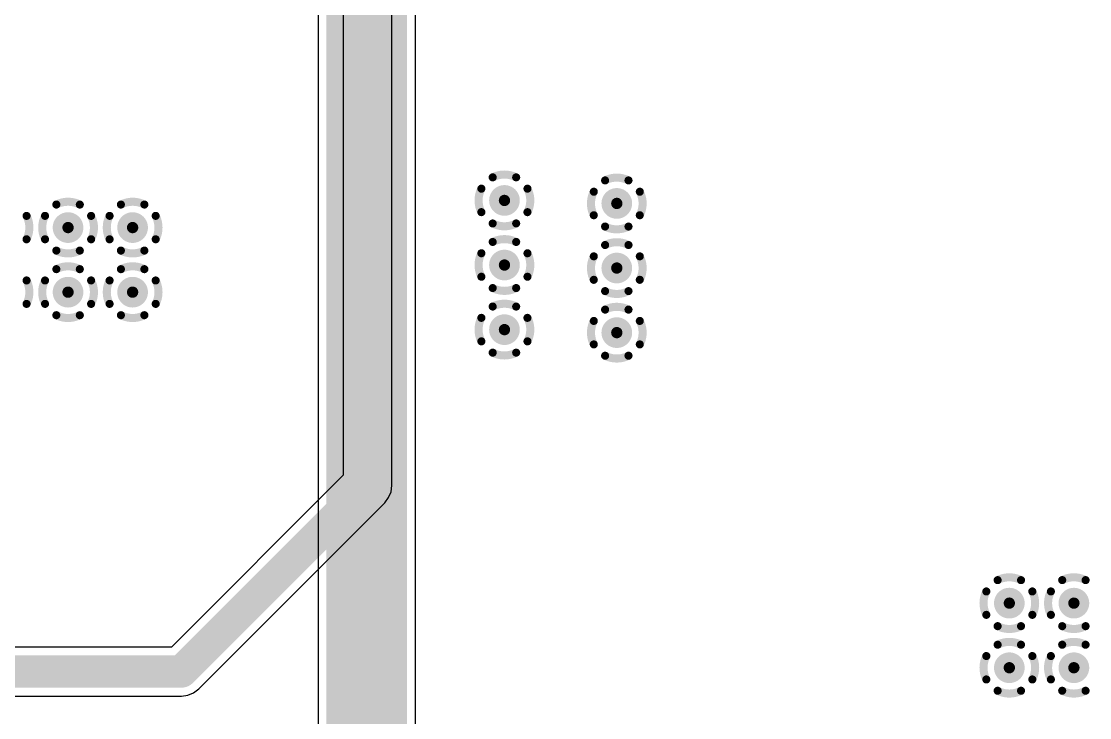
# Model space of a CAD drawing. Header units: millimetres. Extents: x 6.83 to 16.18, y 4.59 to 12.3.
# Drawn here: x 12.358 to 13.681, y 10.574 to 11.436 of the extents above; entities that cross this region are included whole.
import ezdxf

# ---------------------------------------------------------------- set-up
doc = ezdxf.new("R2010")
doc.units = ezdxf.units.MM
doc.header["$MEASUREMENT"] = 0
for name, color, linetype in [('BottomLayer', 5, 'Continuous'), ('BottomSolder', 6, 'Continuous'), ('InternalPlane1', 76, 'Continuous'), ('InternalPlane2', 16, 'Continuous'), ('MultiLayer', 9, 'Continuous'), ('TopLayer', 1, 'Continuous'), ('TopSolder', 216, 'Continuous'), ('ViaHoleLayer', 16, 'Continuous')]:
    doc.layers.add(name, color=color, linetype=linetype)

msp = doc.modelspace()

# ---------------------------------------------------------------- linework, layer by layer
at = {"layer": 'BottomLayer'}
for p, q in [((12.7253, 11.7198), (12.7253, 10.1686)), ((12.8459, 10.1935), (12.8459, 11.7163))]:
    msp.add_line(p, q, dxfattribs=at)
at = {"layer": 'BottomLayer', "const_width": 0.1}
msp.add_lwpolyline([(12.7856, 10.1686), (12.7856, 11.7523)], dxfattribs=at)
at = {"layer": 'BottomLayer', "const_width": 0.015}
for points in [[(12.9488, 11.214, 1), (12.9638, 11.214, 1)], [(13.088, 11.2103, 1), (13.103, 11.2103, 1)], [(12.408, 11.1804, 1), (12.423, 11.1804, 1)], [(12.488, 11.1804, 1), (12.503, 11.1804, 1)], [(12.9488, 11.134, 1), (12.9638, 11.134, 1)], [(13.088, 11.1303, 1), (13.103, 11.1303, 1)], [(12.408, 11.1004, 1), (12.423, 11.1004, 1)], [(12.488, 11.1004, 1), (12.503, 11.1004, 1)], [(12.9488, 11.054, 1), (12.9638, 11.054, 1)], [(13.088, 11.0503, 1), (13.103, 11.0503, 1)], [(13.5744, 10.7153, 1), (13.5894, 10.7153, 1)], [(13.6544, 10.7153, 1), (13.6694, 10.7153, 1)], [(13.5744, 10.6353, 1), (13.5894, 10.6353, 1)], [(13.6544, 10.6353, 1), (13.6694, 10.6353, 1)]]:
    msp.add_lwpolyline(points, format="xyb", close=True, dxfattribs=at)
at = {"layer": 'BottomSolder', "const_width": 0.019}
for points in [[(12.9468, 11.214, 1), (12.9658, 11.214, 1)], [(13.086, 11.2103, 1), (13.105, 11.2103, 1)], [(12.406, 11.1804, 1), (12.425, 11.1804, 1)], [(12.486, 11.1804, 1), (12.505, 11.1804, 1)], [(12.9468, 11.134, 1), (12.9658, 11.134, 1)], [(13.086, 11.1303, 1), (13.105, 11.1303, 1)], [(12.406, 11.1004, 1), (12.425, 11.1004, 1)], [(12.486, 11.1004, 1), (12.505, 11.1004, 1)], [(12.9468, 11.054, 1), (12.9658, 11.054, 1)], [(13.086, 11.0503, 1), (13.105, 11.0503, 1)], [(13.5724, 10.7153, 1), (13.5914, 10.7153, 1)], [(13.6524, 10.7153, 1), (13.6714, 10.7153, 1)], [(13.5724, 10.6353, 1), (13.5914, 10.6353, 1)], [(13.6524, 10.6353, 1), (13.6714, 10.6353, 1)]]:
    msp.add_lwpolyline(points, format="xyb", close=True, dxfattribs=at)
at = {"layer": 'InternalPlane1', "const_width": 0.01}
for points in [[(12.9417, 11.2426, -0.240079), (12.9708, 11.2426)], [(13.081, 11.2388, -0.240079), (13.11, 11.2388)], [(12.9277, 11.1995, -0.240079), (12.9277, 11.2286)], [(12.9848, 11.2286, -0.240079), (12.9848, 11.1995)], [(13.067, 11.1957, -0.240079), (13.067, 11.2248)], [(13.124, 11.2248, -0.240079), (13.124, 11.1957)], [(12.401, 11.2089, -0.240079), (12.4301, 11.2089)], [(12.481, 11.2089, -0.240079), (12.5101, 11.2089)], [(12.3641, 11.1949, -0.240079), (12.3641, 11.1659)], [(12.387, 11.1659, -0.240079), (12.387, 11.1949)], [(12.4441, 11.1949, -0.240079), (12.4441, 11.1659)], [(12.467, 11.1659, -0.240079), (12.467, 11.1949)], [(12.5241, 11.1949, -0.240079), (12.5241, 11.1659)], [(12.9708, 11.1855, -0.240079), (12.9417, 11.1855)], [(13.11, 11.1817, -0.240079), (13.081, 11.1817)], [(12.9417, 11.1626, -0.240079), (12.9708, 11.1626)], [(13.081, 11.1588, -0.240079), (13.11, 11.1588)], [(12.4301, 11.1519, -0.240079), (12.401, 11.1519)], [(12.5101, 11.1519, -0.240079), (12.481, 11.1519)], [(12.9277, 11.1195, -0.240079), (12.9277, 11.1486)], [(12.9848, 11.1486, -0.240079), (12.9848, 11.1195)], [(13.067, 11.1157, -0.240079), (13.067, 11.1448)], [(13.124, 11.1448, -0.240079), (13.124, 11.1157)], [(12.401, 11.1289, -0.240079), (12.4301, 11.1289)], [(12.481, 11.1289, -0.240079), (12.5101, 11.1289)], [(12.3641, 11.1149, -0.240079), (12.3641, 11.0859)], [(12.387, 11.0859, -0.240079), (12.387, 11.1149)], [(12.4441, 11.1149, -0.240079), (12.4441, 11.0859)], [(12.467, 11.0859, -0.240079), (12.467, 11.1149)], [(12.5241, 11.1149, -0.240079), (12.5241, 11.0859)], [(12.9708, 11.1055, -0.240079), (12.9417, 11.1055)], [(13.11, 11.1017, -0.240079), (13.081, 11.1017)], [(12.9417, 11.0826, -0.240079), (12.9708, 11.0826)], [(13.081, 11.0788, -0.240079), (13.11, 11.0788)], [(12.4301, 11.0719, -0.240079), (12.401, 11.0719)], [(12.5101, 11.0719, -0.240079), (12.481, 11.0719)], [(12.9277, 11.0395, -0.240079), (12.9277, 11.0686)], [(12.9848, 11.0686, -0.240079), (12.9848, 11.0395)], [(13.067, 11.0357, -0.240079), (13.067, 11.0648)], [(13.124, 11.0648, -0.240079), (13.124, 11.0357)], [(12.9708, 11.0255, -0.240079), (12.9417, 11.0255)], [(13.11, 11.0217, -0.240079), (13.081, 11.0217)], [(13.5674, 10.7438, -0.240079), (13.5964, 10.7438)], [(13.6474, 10.7438, -0.240079), (13.6764, 10.7438)], [(13.5534, 10.7008, -0.240079), (13.5534, 10.7298)], [(13.6104, 10.7298, -0.240079), (13.6104, 10.7008)], [(13.6334, 10.7008, -0.240079), (13.6334, 10.7298)], [(13.5964, 10.6868, -0.240079), (13.5674, 10.6868)], [(13.6764, 10.6868, -0.240079), (13.6474, 10.6868)], [(13.5674, 10.6638, -0.240079), (13.5964, 10.6638)], [(13.6474, 10.6638, -0.240079), (13.6764, 10.6638)], [(13.5534, 10.6208, -0.240079), (13.5534, 10.6498)], [(13.6104, 10.6498, -0.240079), (13.6104, 10.6208)], [(13.6334, 10.6208, -0.240079), (13.6334, 10.6498)], [(13.5964, 10.6068, -0.240079), (13.5674, 10.6068)], [(13.6764, 10.6068, -0.240079), (13.6474, 10.6068)]]:
    msp.add_lwpolyline(points, format="xyb", dxfattribs=at)
at = {"layer": 'InternalPlane1', "const_width": 0.005}
for points in [[(12.9392, 11.2426, 1), (12.9442, 11.2426, 1)], [(12.9683, 11.2426, 1), (12.9733, 11.2426, 1)], [(13.0785, 11.2388, 1), (13.0835, 11.2388, 1)], [(13.1075, 11.2388, 1), (13.1125, 11.2388, 1)], [(12.9252, 11.2286, 1), (12.9302, 11.2286, 1)], [(12.9823, 11.2286, 1), (12.9873, 11.2286, 1)], [(13.0645, 11.2248, 1), (13.0695, 11.2248, 1)], [(13.1215, 11.2248, 1), (13.1265, 11.2248, 1)], [(12.3985, 11.2089, 1), (12.4035, 11.2089, 1)], [(12.4276, 11.2089, 1), (12.4326, 11.2089, 1)], [(12.4785, 11.2089, 1), (12.4835, 11.2089, 1)], [(12.5076, 11.2089, 1), (12.5126, 11.2089, 1)], [(12.3616, 11.1949, 1), (12.3666, 11.1949, 1)], [(12.3845, 11.1949, 1), (12.3895, 11.1949, 1)], [(12.4416, 11.1949, 1), (12.4466, 11.1949, 1)], [(12.4645, 11.1949, 1), (12.4695, 11.1949, 1)], [(12.5216, 11.1949, 1), (12.5266, 11.1949, 1)], [(12.9252, 11.1995, 1), (12.9302, 11.1995, 1)], [(12.9823, 11.1995, 1), (12.9873, 11.1995, 1)], [(13.0645, 11.1957, 1), (13.0695, 11.1957, 1)], [(13.1215, 11.1957, 1), (13.1265, 11.1957, 1)], [(12.9392, 11.1855, 1), (12.9442, 11.1855, 1)], [(12.9683, 11.1855, 1), (12.9733, 11.1855, 1)], [(13.0785, 11.1817, 1), (13.0835, 11.1817, 1)], [(13.1075, 11.1817, 1), (13.1125, 11.1817, 1)], [(12.3616, 11.1659, 1), (12.3666, 11.1659, 1)], [(12.3845, 11.1659, 1), (12.3895, 11.1659, 1)], [(12.4416, 11.1659, 1), (12.4466, 11.1659, 1)], [(12.4645, 11.1659, 1), (12.4695, 11.1659, 1)], [(12.5216, 11.1659, 1), (12.5266, 11.1659, 1)], [(12.9392, 11.1626, 1), (12.9442, 11.1626, 1)], [(12.9683, 11.1626, 1), (12.9733, 11.1626, 1)], [(13.0785, 11.1588, 1), (13.0835, 11.1588, 1)], [(13.1075, 11.1588, 1), (13.1125, 11.1588, 1)], [(12.3985, 11.1519, 1), (12.4035, 11.1519, 1)], [(12.4276, 11.1519, 1), (12.4326, 11.1519, 1)], [(12.4785, 11.1519, 1), (12.4835, 11.1519, 1)], [(12.5076, 11.1519, 1), (12.5126, 11.1519, 1)], [(12.9252, 11.1486, 1), (12.9302, 11.1486, 1)], [(12.9823, 11.1486, 1), (12.9873, 11.1486, 1)], [(13.0645, 11.1448, 1), (13.0695, 11.1448, 1)], [(13.1215, 11.1448, 1), (13.1265, 11.1448, 1)], [(12.3985, 11.1289, 1), (12.4035, 11.1289, 1)], [(12.4276, 11.1289, 1), (12.4326, 11.1289, 1)], [(12.4785, 11.1289, 1), (12.4835, 11.1289, 1)], [(12.5076, 11.1289, 1), (12.5126, 11.1289, 1)], [(12.3616, 11.1149, 1), (12.3666, 11.1149, 1)], [(12.3845, 11.1149, 1), (12.3895, 11.1149, 1)], [(12.4416, 11.1149, 1), (12.4466, 11.1149, 1)], [(12.4645, 11.1149, 1), (12.4695, 11.1149, 1)], [(12.5216, 11.1149, 1), (12.5266, 11.1149, 1)], [(12.9252, 11.1195, 1), (12.9302, 11.1195, 1)], [(12.9823, 11.1195, 1), (12.9873, 11.1195, 1)], [(13.0645, 11.1157, 1), (13.0695, 11.1157, 1)], [(13.1215, 11.1157, 1), (13.1265, 11.1157, 1)], [(12.9392, 11.1055, 1), (12.9442, 11.1055, 1)], [(12.9683, 11.1055, 1), (12.9733, 11.1055, 1)], [(13.0785, 11.1017, 1), (13.0835, 11.1017, 1)], [(13.1075, 11.1017, 1), (13.1125, 11.1017, 1)], [(12.3616, 11.0859, 1), (12.3666, 11.0859, 1)], [(12.3845, 11.0859, 1), (12.3895, 11.0859, 1)], [(12.4416, 11.0859, 1), (12.4466, 11.0859, 1)], [(12.4645, 11.0859, 1), (12.4695, 11.0859, 1)], [(12.5216, 11.0859, 1), (12.5266, 11.0859, 1)], [(12.9392, 11.0826, 1), (12.9442, 11.0826, 1)], [(12.9683, 11.0826, 1), (12.9733, 11.0826, 1)], [(13.0785, 11.0788, 1), (13.0835, 11.0788, 1)], [(13.1075, 11.0788, 1), (13.1125, 11.0788, 1)], [(12.3985, 11.0719, 1), (12.4035, 11.0719, 1)], [(12.4276, 11.0719, 1), (12.4326, 11.0719, 1)], [(12.4785, 11.0719, 1), (12.4835, 11.0719, 1)], [(12.5076, 11.0719, 1), (12.5126, 11.0719, 1)], [(12.9252, 11.0686, 1), (12.9302, 11.0686, 1)], [(12.9823, 11.0686, 1), (12.9873, 11.0686, 1)], [(13.0645, 11.0648, 1), (13.0695, 11.0648, 1)], [(13.1215, 11.0648, 1), (13.1265, 11.0648, 1)], [(12.9252, 11.0395, 1), (12.9302, 11.0395, 1)], [(12.9823, 11.0395, 1), (12.9873, 11.0395, 1)], [(13.0645, 11.0357, 1), (13.0695, 11.0357, 1)], [(13.1215, 11.0357, 1), (13.1265, 11.0357, 1)], [(12.9392, 11.0255, 1), (12.9442, 11.0255, 1)], [(12.9683, 11.0255, 1), (12.9733, 11.0255, 1)], [(13.0785, 11.0217, 1), (13.0835, 11.0217, 1)], [(13.1075, 11.0217, 1), (13.1125, 11.0217, 1)], [(13.5649, 10.7438, 1), (13.5699, 10.7438, 1)], [(13.5939, 10.7438, 1), (13.5989, 10.7438, 1)], [(13.6449, 10.7438, 1), (13.6499, 10.7438, 1)], [(13.6739, 10.7438, 1), (13.6789, 10.7438, 1)], [(13.5509, 10.7298, 1), (13.5559, 10.7298, 1)], [(13.6079, 10.7298, 1), (13.6129, 10.7298, 1)], [(13.6309, 10.7298, 1), (13.6359, 10.7298, 1)], [(13.5509, 10.7008, 1), (13.5559, 10.7008, 1)], [(13.6079, 10.7008, 1), (13.6129, 10.7008, 1)], [(13.6309, 10.7008, 1), (13.6359, 10.7008, 1)], [(13.5649, 10.6868, 1), (13.5699, 10.6868, 1)], [(13.5939, 10.6868, 1), (13.5989, 10.6868, 1)], [(13.6449, 10.6868, 1), (13.6499, 10.6868, 1)], [(13.6739, 10.6868, 1), (13.6789, 10.6868, 1)], [(13.5649, 10.6638, 1), (13.5699, 10.6638, 1)], [(13.5939, 10.6638, 1), (13.5989, 10.6638, 1)], [(13.6449, 10.6638, 1), (13.6499, 10.6638, 1)], [(13.6739, 10.6638, 1), (13.6789, 10.6638, 1)], [(13.5509, 10.6498, 1), (13.5559, 10.6498, 1)], [(13.6079, 10.6498, 1), (13.6129, 10.6498, 1)], [(13.6309, 10.6498, 1), (13.6359, 10.6498, 1)], [(13.5509, 10.6208, 1), (13.5559, 10.6208, 1)], [(13.6079, 10.6208, 1), (13.6129, 10.6208, 1)], [(13.6309, 10.6208, 1), (13.6359, 10.6208, 1)], [(13.5649, 10.6068, 1), (13.5699, 10.6068, 1)], [(13.5939, 10.6068, 1), (13.5989, 10.6068, 1)], [(13.6449, 10.6068, 1), (13.6499, 10.6068, 1)], [(13.6739, 10.6068, 1), (13.6789, 10.6068, 1)]]:
    msp.add_lwpolyline(points, format="xyb", close=True, dxfattribs=at)
at = {"layer": 'InternalPlane2', "const_width": 0.01}
for points in [[(12.9417, 11.2426, -0.240079), (12.9708, 11.2426)], [(13.081, 11.2388, -0.240079), (13.11, 11.2388)], [(12.9277, 11.1995, -0.240079), (12.9277, 11.2286)], [(12.9848, 11.2286, -0.240079), (12.9848, 11.1995)], [(13.067, 11.1957, -0.240079), (13.067, 11.2248)], [(13.124, 11.2248, -0.240079), (13.124, 11.1957)], [(12.401, 11.2089, -0.240079), (12.4301, 11.2089)], [(12.481, 11.2089, -0.240079), (12.5101, 11.2089)], [(12.3641, 11.1949, -0.240079), (12.3641, 11.1659)], [(12.387, 11.1659, -0.240079), (12.387, 11.1949)], [(12.4441, 11.1949, -0.240079), (12.4441, 11.1659)], [(12.467, 11.1659, -0.240079), (12.467, 11.1949)], [(12.5241, 11.1949, -0.240079), (12.5241, 11.1659)], [(12.9708, 11.1855, -0.240079), (12.9417, 11.1855)], [(13.11, 11.1817, -0.240079), (13.081, 11.1817)], [(12.9417, 11.1626, -0.240079), (12.9708, 11.1626)], [(13.081, 11.1588, -0.240079), (13.11, 11.1588)], [(12.4301, 11.1519, -0.240079), (12.401, 11.1519)], [(12.5101, 11.1519, -0.240079), (12.481, 11.1519)], [(12.9277, 11.1195, -0.240079), (12.9277, 11.1486)], [(12.9848, 11.1486, -0.240079), (12.9848, 11.1195)], [(13.067, 11.1157, -0.240079), (13.067, 11.1448)], [(13.124, 11.1448, -0.240079), (13.124, 11.1157)], [(12.401, 11.1289, -0.240079), (12.4301, 11.1289)], [(12.481, 11.1289, -0.240079), (12.5101, 11.1289)], [(12.3641, 11.1149, -0.240079), (12.3641, 11.0859)], [(12.387, 11.0859, -0.240079), (12.387, 11.1149)], [(12.4441, 11.1149, -0.240079), (12.4441, 11.0859)], [(12.467, 11.0859, -0.240079), (12.467, 11.1149)], [(12.5241, 11.1149, -0.240079), (12.5241, 11.0859)], [(12.9708, 11.1055, -0.240079), (12.9417, 11.1055)], [(13.11, 11.1017, -0.240079), (13.081, 11.1017)], [(12.9417, 11.0826, -0.240079), (12.9708, 11.0826)], [(13.081, 11.0788, -0.240079), (13.11, 11.0788)], [(12.4301, 11.0719, -0.240079), (12.401, 11.0719)], [(12.5101, 11.0719, -0.240079), (12.481, 11.0719)], [(12.9277, 11.0395, -0.240079), (12.9277, 11.0686)], [(12.9848, 11.0686, -0.240079), (12.9848, 11.0395)], [(13.067, 11.0357, -0.240079), (13.067, 11.0648)], [(13.124, 11.0648, -0.240079), (13.124, 11.0357)], [(12.9708, 11.0255, -0.240079), (12.9417, 11.0255)], [(13.11, 11.0217, -0.240079), (13.081, 11.0217)], [(13.5674, 10.7438, -0.240079), (13.5964, 10.7438)], [(13.6474, 10.7438, -0.240079), (13.6764, 10.7438)], [(13.5534, 10.7008, -0.240079), (13.5534, 10.7298)], [(13.6104, 10.7298, -0.240079), (13.6104, 10.7008)], [(13.6334, 10.7008, -0.240079), (13.6334, 10.7298)], [(13.5964, 10.6868, -0.240079), (13.5674, 10.6868)], [(13.6764, 10.6868, -0.240079), (13.6474, 10.6868)], [(13.5674, 10.6638, -0.240079), (13.5964, 10.6638)], [(13.6474, 10.6638, -0.240079), (13.6764, 10.6638)], [(13.5534, 10.6208, -0.240079), (13.5534, 10.6498)], [(13.6104, 10.6498, -0.240079), (13.6104, 10.6208)], [(13.6334, 10.6208, -0.240079), (13.6334, 10.6498)], [(13.5964, 10.6068, -0.240079), (13.5674, 10.6068)], [(13.6764, 10.6068, -0.240079), (13.6474, 10.6068)]]:
    msp.add_lwpolyline(points, format="xyb", dxfattribs=at)
at = {"layer": 'InternalPlane2', "const_width": 0.005}
for points in [[(12.9392, 11.2426, 1), (12.9442, 11.2426, 1)], [(12.9683, 11.2426, 1), (12.9733, 11.2426, 1)], [(13.0785, 11.2388, 1), (13.0835, 11.2388, 1)], [(13.1075, 11.2388, 1), (13.1125, 11.2388, 1)], [(12.9252, 11.2286, 1), (12.9302, 11.2286, 1)], [(12.9823, 11.2286, 1), (12.9873, 11.2286, 1)], [(13.0645, 11.2248, 1), (13.0695, 11.2248, 1)], [(13.1215, 11.2248, 1), (13.1265, 11.2248, 1)], [(12.3985, 11.2089, 1), (12.4035, 11.2089, 1)], [(12.4276, 11.2089, 1), (12.4326, 11.2089, 1)], [(12.4785, 11.2089, 1), (12.4835, 11.2089, 1)], [(12.5076, 11.2089, 1), (12.5126, 11.2089, 1)], [(12.3616, 11.1949, 1), (12.3666, 11.1949, 1)], [(12.3845, 11.1949, 1), (12.3895, 11.1949, 1)], [(12.4416, 11.1949, 1), (12.4466, 11.1949, 1)], [(12.4645, 11.1949, 1), (12.4695, 11.1949, 1)], [(12.5216, 11.1949, 1), (12.5266, 11.1949, 1)], [(12.9252, 11.1995, 1), (12.9302, 11.1995, 1)], [(12.9823, 11.1995, 1), (12.9873, 11.1995, 1)], [(13.0645, 11.1957, 1), (13.0695, 11.1957, 1)], [(13.1215, 11.1957, 1), (13.1265, 11.1957, 1)], [(12.9392, 11.1855, 1), (12.9442, 11.1855, 1)], [(12.9683, 11.1855, 1), (12.9733, 11.1855, 1)], [(13.0785, 11.1817, 1), (13.0835, 11.1817, 1)], [(13.1075, 11.1817, 1), (13.1125, 11.1817, 1)], [(12.3616, 11.1659, 1), (12.3666, 11.1659, 1)], [(12.3845, 11.1659, 1), (12.3895, 11.1659, 1)], [(12.4416, 11.1659, 1), (12.4466, 11.1659, 1)], [(12.4645, 11.1659, 1), (12.4695, 11.1659, 1)], [(12.5216, 11.1659, 1), (12.5266, 11.1659, 1)], [(12.9392, 11.1626, 1), (12.9442, 11.1626, 1)], [(12.9683, 11.1626, 1), (12.9733, 11.1626, 1)], [(13.0785, 11.1588, 1), (13.0835, 11.1588, 1)], [(13.1075, 11.1588, 1), (13.1125, 11.1588, 1)], [(12.3985, 11.1519, 1), (12.4035, 11.1519, 1)], [(12.4276, 11.1519, 1), (12.4326, 11.1519, 1)], [(12.4785, 11.1519, 1), (12.4835, 11.1519, 1)], [(12.5076, 11.1519, 1), (12.5126, 11.1519, 1)], [(12.9252, 11.1486, 1), (12.9302, 11.1486, 1)], [(12.9823, 11.1486, 1), (12.9873, 11.1486, 1)], [(13.0645, 11.1448, 1), (13.0695, 11.1448, 1)], [(13.1215, 11.1448, 1), (13.1265, 11.1448, 1)], [(12.3985, 11.1289, 1), (12.4035, 11.1289, 1)], [(12.4276, 11.1289, 1), (12.4326, 11.1289, 1)], [(12.4785, 11.1289, 1), (12.4835, 11.1289, 1)], [(12.5076, 11.1289, 1), (12.5126, 11.1289, 1)], [(12.3616, 11.1149, 1), (12.3666, 11.1149, 1)], [(12.3845, 11.1149, 1), (12.3895, 11.1149, 1)], [(12.4416, 11.1149, 1), (12.4466, 11.1149, 1)], [(12.4645, 11.1149, 1), (12.4695, 11.1149, 1)], [(12.5216, 11.1149, 1), (12.5266, 11.1149, 1)], [(12.9252, 11.1195, 1), (12.9302, 11.1195, 1)], [(12.9823, 11.1195, 1), (12.9873, 11.1195, 1)], [(13.0645, 11.1157, 1), (13.0695, 11.1157, 1)], [(13.1215, 11.1157, 1), (13.1265, 11.1157, 1)], [(12.9392, 11.1055, 1), (12.9442, 11.1055, 1)], [(12.9683, 11.1055, 1), (12.9733, 11.1055, 1)], [(13.0785, 11.1017, 1), (13.0835, 11.1017, 1)], [(13.1075, 11.1017, 1), (13.1125, 11.1017, 1)], [(12.3616, 11.0859, 1), (12.3666, 11.0859, 1)], [(12.3845, 11.0859, 1), (12.3895, 11.0859, 1)], [(12.4416, 11.0859, 1), (12.4466, 11.0859, 1)], [(12.4645, 11.0859, 1), (12.4695, 11.0859, 1)], [(12.5216, 11.0859, 1), (12.5266, 11.0859, 1)], [(12.9392, 11.0826, 1), (12.9442, 11.0826, 1)], [(12.9683, 11.0826, 1), (12.9733, 11.0826, 1)], [(13.0785, 11.0788, 1), (13.0835, 11.0788, 1)], [(13.1075, 11.0788, 1), (13.1125, 11.0788, 1)], [(12.3985, 11.0719, 1), (12.4035, 11.0719, 1)], [(12.4276, 11.0719, 1), (12.4326, 11.0719, 1)], [(12.4785, 11.0719, 1), (12.4835, 11.0719, 1)], [(12.5076, 11.0719, 1), (12.5126, 11.0719, 1)], [(12.9252, 11.0686, 1), (12.9302, 11.0686, 1)], [(12.9823, 11.0686, 1), (12.9873, 11.0686, 1)], [(13.0645, 11.0648, 1), (13.0695, 11.0648, 1)], [(13.1215, 11.0648, 1), (13.1265, 11.0648, 1)], [(12.9252, 11.0395, 1), (12.9302, 11.0395, 1)], [(12.9823, 11.0395, 1), (12.9873, 11.0395, 1)], [(13.0645, 11.0357, 1), (13.0695, 11.0357, 1)], [(13.1215, 11.0357, 1), (13.1265, 11.0357, 1)], [(12.9392, 11.0255, 1), (12.9442, 11.0255, 1)], [(12.9683, 11.0255, 1), (12.9733, 11.0255, 1)], [(13.0785, 11.0217, 1), (13.0835, 11.0217, 1)], [(13.1075, 11.0217, 1), (13.1125, 11.0217, 1)], [(13.5649, 10.7438, 1), (13.5699, 10.7438, 1)], [(13.5939, 10.7438, 1), (13.5989, 10.7438, 1)], [(13.6449, 10.7438, 1), (13.6499, 10.7438, 1)], [(13.6739, 10.7438, 1), (13.6789, 10.7438, 1)], [(13.5509, 10.7298, 1), (13.5559, 10.7298, 1)], [(13.6079, 10.7298, 1), (13.6129, 10.7298, 1)], [(13.6309, 10.7298, 1), (13.6359, 10.7298, 1)], [(13.5509, 10.7008, 1), (13.5559, 10.7008, 1)], [(13.6079, 10.7008, 1), (13.6129, 10.7008, 1)], [(13.6309, 10.7008, 1), (13.6359, 10.7008, 1)], [(13.5649, 10.6868, 1), (13.5699, 10.6868, 1)], [(13.5939, 10.6868, 1), (13.5989, 10.6868, 1)], [(13.6449, 10.6868, 1), (13.6499, 10.6868, 1)], [(13.6739, 10.6868, 1), (13.6789, 10.6868, 1)], [(13.5649, 10.6638, 1), (13.5699, 10.6638, 1)], [(13.5939, 10.6638, 1), (13.5989, 10.6638, 1)], [(13.6449, 10.6638, 1), (13.6499, 10.6638, 1)], [(13.6739, 10.6638, 1), (13.6789, 10.6638, 1)], [(13.5509, 10.6498, 1), (13.5559, 10.6498, 1)], [(13.6079, 10.6498, 1), (13.6129, 10.6498, 1)], [(13.6309, 10.6498, 1), (13.6359, 10.6498, 1)], [(13.5509, 10.6208, 1), (13.5559, 10.6208, 1)], [(13.6079, 10.6208, 1), (13.6129, 10.6208, 1)], [(13.6309, 10.6208, 1), (13.6359, 10.6208, 1)], [(13.5649, 10.6068, 1), (13.5699, 10.6068, 1)], [(13.5939, 10.6068, 1), (13.5989, 10.6068, 1)], [(13.6449, 10.6068, 1), (13.6499, 10.6068, 1)], [(13.6739, 10.6068, 1), (13.6789, 10.6068, 1)]]:
    msp.add_lwpolyline(points, format="xyb", close=True, dxfattribs=at)
at = {"layer": 'MultiLayer', "const_width": 0.015}
for points in [[(12.9488, 11.214, 1), (12.9638, 11.214, 1)], [(13.088, 11.2103, 1), (13.103, 11.2103, 1)], [(12.408, 11.1804, 1), (12.423, 11.1804, 1)], [(12.488, 11.1804, 1), (12.503, 11.1804, 1)], [(12.9488, 11.134, 1), (12.9638, 11.134, 1)], [(13.088, 11.1303, 1), (13.103, 11.1303, 1)], [(12.408, 11.1004, 1), (12.423, 11.1004, 1)], [(12.488, 11.1004, 1), (12.503, 11.1004, 1)], [(12.9488, 11.054, 1), (12.9638, 11.054, 1)], [(13.088, 11.0503, 1), (13.103, 11.0503, 1)], [(13.5744, 10.7153, 1), (13.5894, 10.7153, 1)], [(13.6544, 10.7153, 1), (13.6694, 10.7153, 1)], [(13.5744, 10.6353, 1), (13.5894, 10.6353, 1)], [(13.6544, 10.6353, 1), (13.6694, 10.6353, 1)]]:
    msp.add_lwpolyline(points, format="xyb", close=True, dxfattribs=at)
at = {"layer": 'TopLayer'}
for p, q in [((12.7563, 11.6896), (12.7563, 10.8736)), ((12.8168, 10.8611), (12.8168, 11.6896)), ((12.7563, 10.8736), (12.5435, 10.6609)), ((12.8157, 10.8533), (12.8168, 10.8611)), ((12.8079, 10.8397), (12.8127, 10.846)), ((12.8127, 10.846), (12.8157, 10.8533)), ((12.5774, 10.6092), (12.8079, 10.8397)), ((12.5435, 10.6609), (10.9454, 10.6609)), ((12.5638, 10.6014), (12.5711, 10.6044)), ((12.5711, 10.6044), (12.5774, 10.6092)), ((10.9394, 10.6003), (12.556, 10.6003)), ((12.556, 10.6003), (12.5638, 10.6014))]:
    msp.add_line(p, q, dxfattribs=at)
at = {"layer": 'TopLayer', "const_width": 0.04}
for points in [[(12.7865, 10.8611), (12.7865, 11.7517)], [(12.556, 10.6306), (12.7865, 10.8611)], [(10.9294, 10.6306), (12.556, 10.6306)]]:
    msp.add_lwpolyline(points, dxfattribs=at)
at = {"layer": 'TopLayer'}
for points, const_width in [([(12.9488, 11.214, 1), (12.9638, 11.214, 1)], 0.015), ([(13.088, 11.2103, 1), (13.103, 11.2103, 1)], 0.015), ([(12.408, 11.1804, 1), (12.423, 11.1804, 1)], 0.015), ([(12.488, 11.1804, 1), (12.503, 11.1804, 1)], 0.015), ([(12.9488, 11.134, 1), (12.9638, 11.134, 1)], 0.015), ([(13.088, 11.1303, 1), (13.103, 11.1303, 1)], 0.015), ([(12.408, 11.1004, 1), (12.423, 11.1004, 1)], 0.015), ([(12.488, 11.1004, 1), (12.503, 11.1004, 1)], 0.015), ([(12.9488, 11.054, 1), (12.9638, 11.054, 1)], 0.015), ([(13.088, 11.0503, 1), (13.103, 11.0503, 1)], 0.015), ([(12.7765, 10.8611, 1), (12.7965, 10.8611, 1)], 0.02), ([(12.7765, 10.8611, 1), (12.7965, 10.8611, 1)], 0.02), ([(13.5744, 10.7153, 1), (13.5894, 10.7153, 1)], 0.015), ([(13.6544, 10.7153, 1), (13.6694, 10.7153, 1)], 0.015), ([(12.546, 10.6306, 1), (12.566, 10.6306, 1)], 0.02), ([(12.546, 10.6306, 1), (12.566, 10.6306, 1)], 0.02), ([(13.5744, 10.6353, 1), (13.5894, 10.6353, 1)], 0.015), ([(13.6544, 10.6353, 1), (13.6694, 10.6353, 1)], 0.015)]:
    msp.add_lwpolyline(points, format="xyb", close=True, dxfattribs=dict(at, const_width=const_width))
at = {"layer": 'TopSolder', "const_width": 0.019}
for points in [[(12.9468, 11.214, 1), (12.9658, 11.214, 1)], [(13.086, 11.2103, 1), (13.105, 11.2103, 1)], [(12.406, 11.1804, 1), (12.425, 11.1804, 1)], [(12.486, 11.1804, 1), (12.505, 11.1804, 1)], [(12.9468, 11.134, 1), (12.9658, 11.134, 1)], [(13.086, 11.1303, 1), (13.105, 11.1303, 1)], [(12.406, 11.1004, 1), (12.425, 11.1004, 1)], [(12.486, 11.1004, 1), (12.505, 11.1004, 1)], [(12.9468, 11.054, 1), (12.9658, 11.054, 1)], [(13.086, 11.0503, 1), (13.105, 11.0503, 1)], [(13.5724, 10.7153, 1), (13.5914, 10.7153, 1)], [(13.6524, 10.7153, 1), (13.6714, 10.7153, 1)], [(13.5724, 10.6353, 1), (13.5914, 10.6353, 1)], [(13.6524, 10.6353, 1), (13.6714, 10.6353, 1)]]:
    msp.add_lwpolyline(points, format="xyb", close=True, dxfattribs=at)
at = {"layer": 'ViaHoleLayer', "const_width": 0.007}
for points in [[(12.9528, 11.214, 1), (12.9598, 11.214, 1)], [(13.092, 11.2103, 1), (13.099, 11.2103, 1)], [(12.412, 11.1804, 1), (12.419, 11.1804, 1)], [(12.492, 11.1804, 1), (12.499, 11.1804, 1)], [(12.9528, 11.134, 1), (12.9598, 11.134, 1)], [(13.092, 11.1303, 1), (13.099, 11.1303, 1)], [(12.412, 11.1004, 1), (12.419, 11.1004, 1)], [(12.492, 11.1004, 1), (12.499, 11.1004, 1)], [(12.9528, 11.054, 1), (12.9598, 11.054, 1)], [(13.092, 11.0503, 1), (13.099, 11.0503, 1)], [(13.5784, 10.7153, 1), (13.5854, 10.7153, 1)], [(13.6584, 10.7153, 1), (13.6654, 10.7153, 1)], [(13.5784, 10.6353, 1), (13.5854, 10.6353, 1)], [(13.6584, 10.6353, 1), (13.6654, 10.6353, 1)]]:
    msp.add_lwpolyline(points, format="xyb", close=True, dxfattribs=at)

doc.saveas('drawing.dxf')
